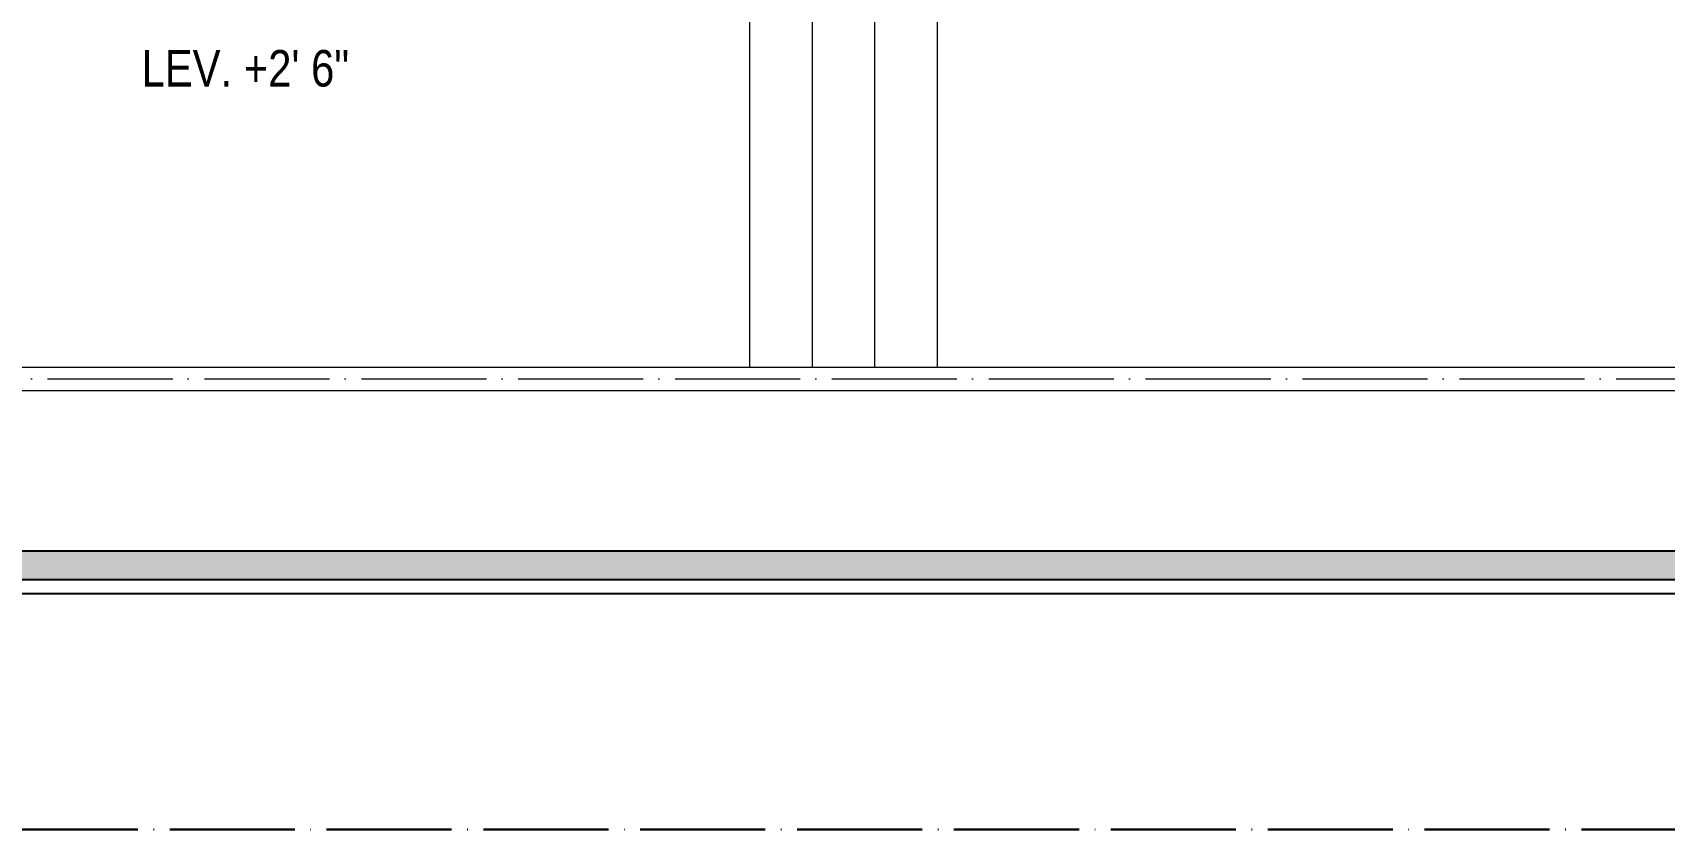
# Model space of a CAD drawing. Header units: millimetres. Extents: x 56222 to 3066687, y -650199 to -121287.
# Drawn here: x 147510.3 to 147823.4, y -179203.6 to -179050.7 of the extents above; entities that cross this region are included whole.
import ezdxf

# ---------------------------------------------------------------- set-up
doc = ezdxf.new("R2010")
doc.units = ezdxf.units.MM
doc.header["$MEASUREMENT"] = 0
doc.linetypes.add('ACAD_ISO04W100', pattern=[30, 24, -3, 0, -3])
for name, color, linetype, lineweight in [('GROUND FLOOR', 7, 'Continuous', 9), ('NAME PLATE', 7, 'Continuous', 25), ('X_PLOT', 1, 'Continuous', 9)]:
    doc.layers.add(name, color=color, linetype=linetype, lineweight=lineweight)
doc.layers.add('GROUND FLOOR  ( Text )', color=251, linetype='Continuous')
doc.styles.add("Cn_BT_0'-0", font='swissc.ttf')

# ---------------------------------------------------------------- blocks, each defined once
blk = doc.blocks.new('LAYOUT FILE')
at = {"layer": 'NAME PLATE', "true_color": 0xd39e00}
h = blk.add_hatch(color=42, dxfattribs=at)
h.paths.add_polyline_path([(3346889.83, -513806.18), (3346889.83, -514260.7), (3347535.56, -514260.7), (3347535.56, -513806.18)])
h.paths.add_polyline_path([(3346894.36, -513810.71), (3347531.03, -513810.71), (3347531.03, -514256.17), (3346894.36, -514256.17)], flags=16)
at = {"layer": 'NAME PLATE', "color": 42, "true_color": 0xd39e00}
for points in [[(3346887.56, -513803.91), (3347537.83, -513803.91), (3347537.83, -514262.96), (3346887.56, -514262.96)], [(3346889.83, -513806.18), (3347535.56, -513806.18), (3347535.56, -514260.7), (3346889.83, -514260.7)], [(3346894.36, -513810.71), (3347531.03, -513810.71), (3347531.03, -514256.17), (3346894.36, -514256.17)]]:
    blk.add_lwpolyline(points, close=True, dxfattribs=at)

msp = doc.modelspace()

# ---------------------------------------------------------------- linework, layer by layer
at = {"layer": 'GROUND FLOOR'}
for p, q in [((147647.8534, -179002.6344), (147647.8534, -179114.8844)), ((147659.8534, -179002.6344), (147659.8534, -179114.8844)), ((147671.8534, -179002.6344), (147671.8534, -179114.8844)), ((147683.8534, -179002.6344), (147683.8534, -179114.8844)), ((147425.1034, -179114.8844), (147920.8534, -179114.8844)), ((147420.6034, -179119.3844), (147920.8534, -179119.3844))]:
    msp.add_line(p, q, dxfattribs=at)
at = {"layer": 'GROUND FLOOR', "color": 1, "linetype": 'ACAD_ISO04W100'}
msp.add_lwpolyline([(147920.8534, -178654.6344), (147422.8534, -178654.6344), (147422.8534, -179117.1344), (147920.8534, -179117.1344)], dxfattribs=at)
at = {"layer": 'X_PLOT', "linetype": 'ACAD_ISO04W100', "lineweight": 30}
msp.add_lwpolyline([(150048.5596, -178550.5417), (147265.6745, -178550.5417), (147265.6745, -179203.5992), (150048.5596, -179203.5992)], close=True, dxfattribs=at)

# ---------------------------------------------------------------- block references
at = {"layer": 'NAME PLATE', "lineweight": 0, "xscale": 1.209046105522275, "yscale": 1.209046105522275, "zscale": 1.209046105522275}
msp.add_blockref('LAYOUT FILE', (-3899213.202, 442609.2149, 0.1256), dxfattribs=at)

# ---------------------------------------------------------------- texts
at = {"layer": 'GROUND FLOOR  ( Text )', "color": 1, "insert": (147551.0967, -179057.5658), "char_height": 7, "attachment_point": 5, "style": "Cn_BT_0'-0"}
msp.add_mtext('LEV. +2\' 6"', dxfattribs=at)

doc.saveas('drawing.dxf')
